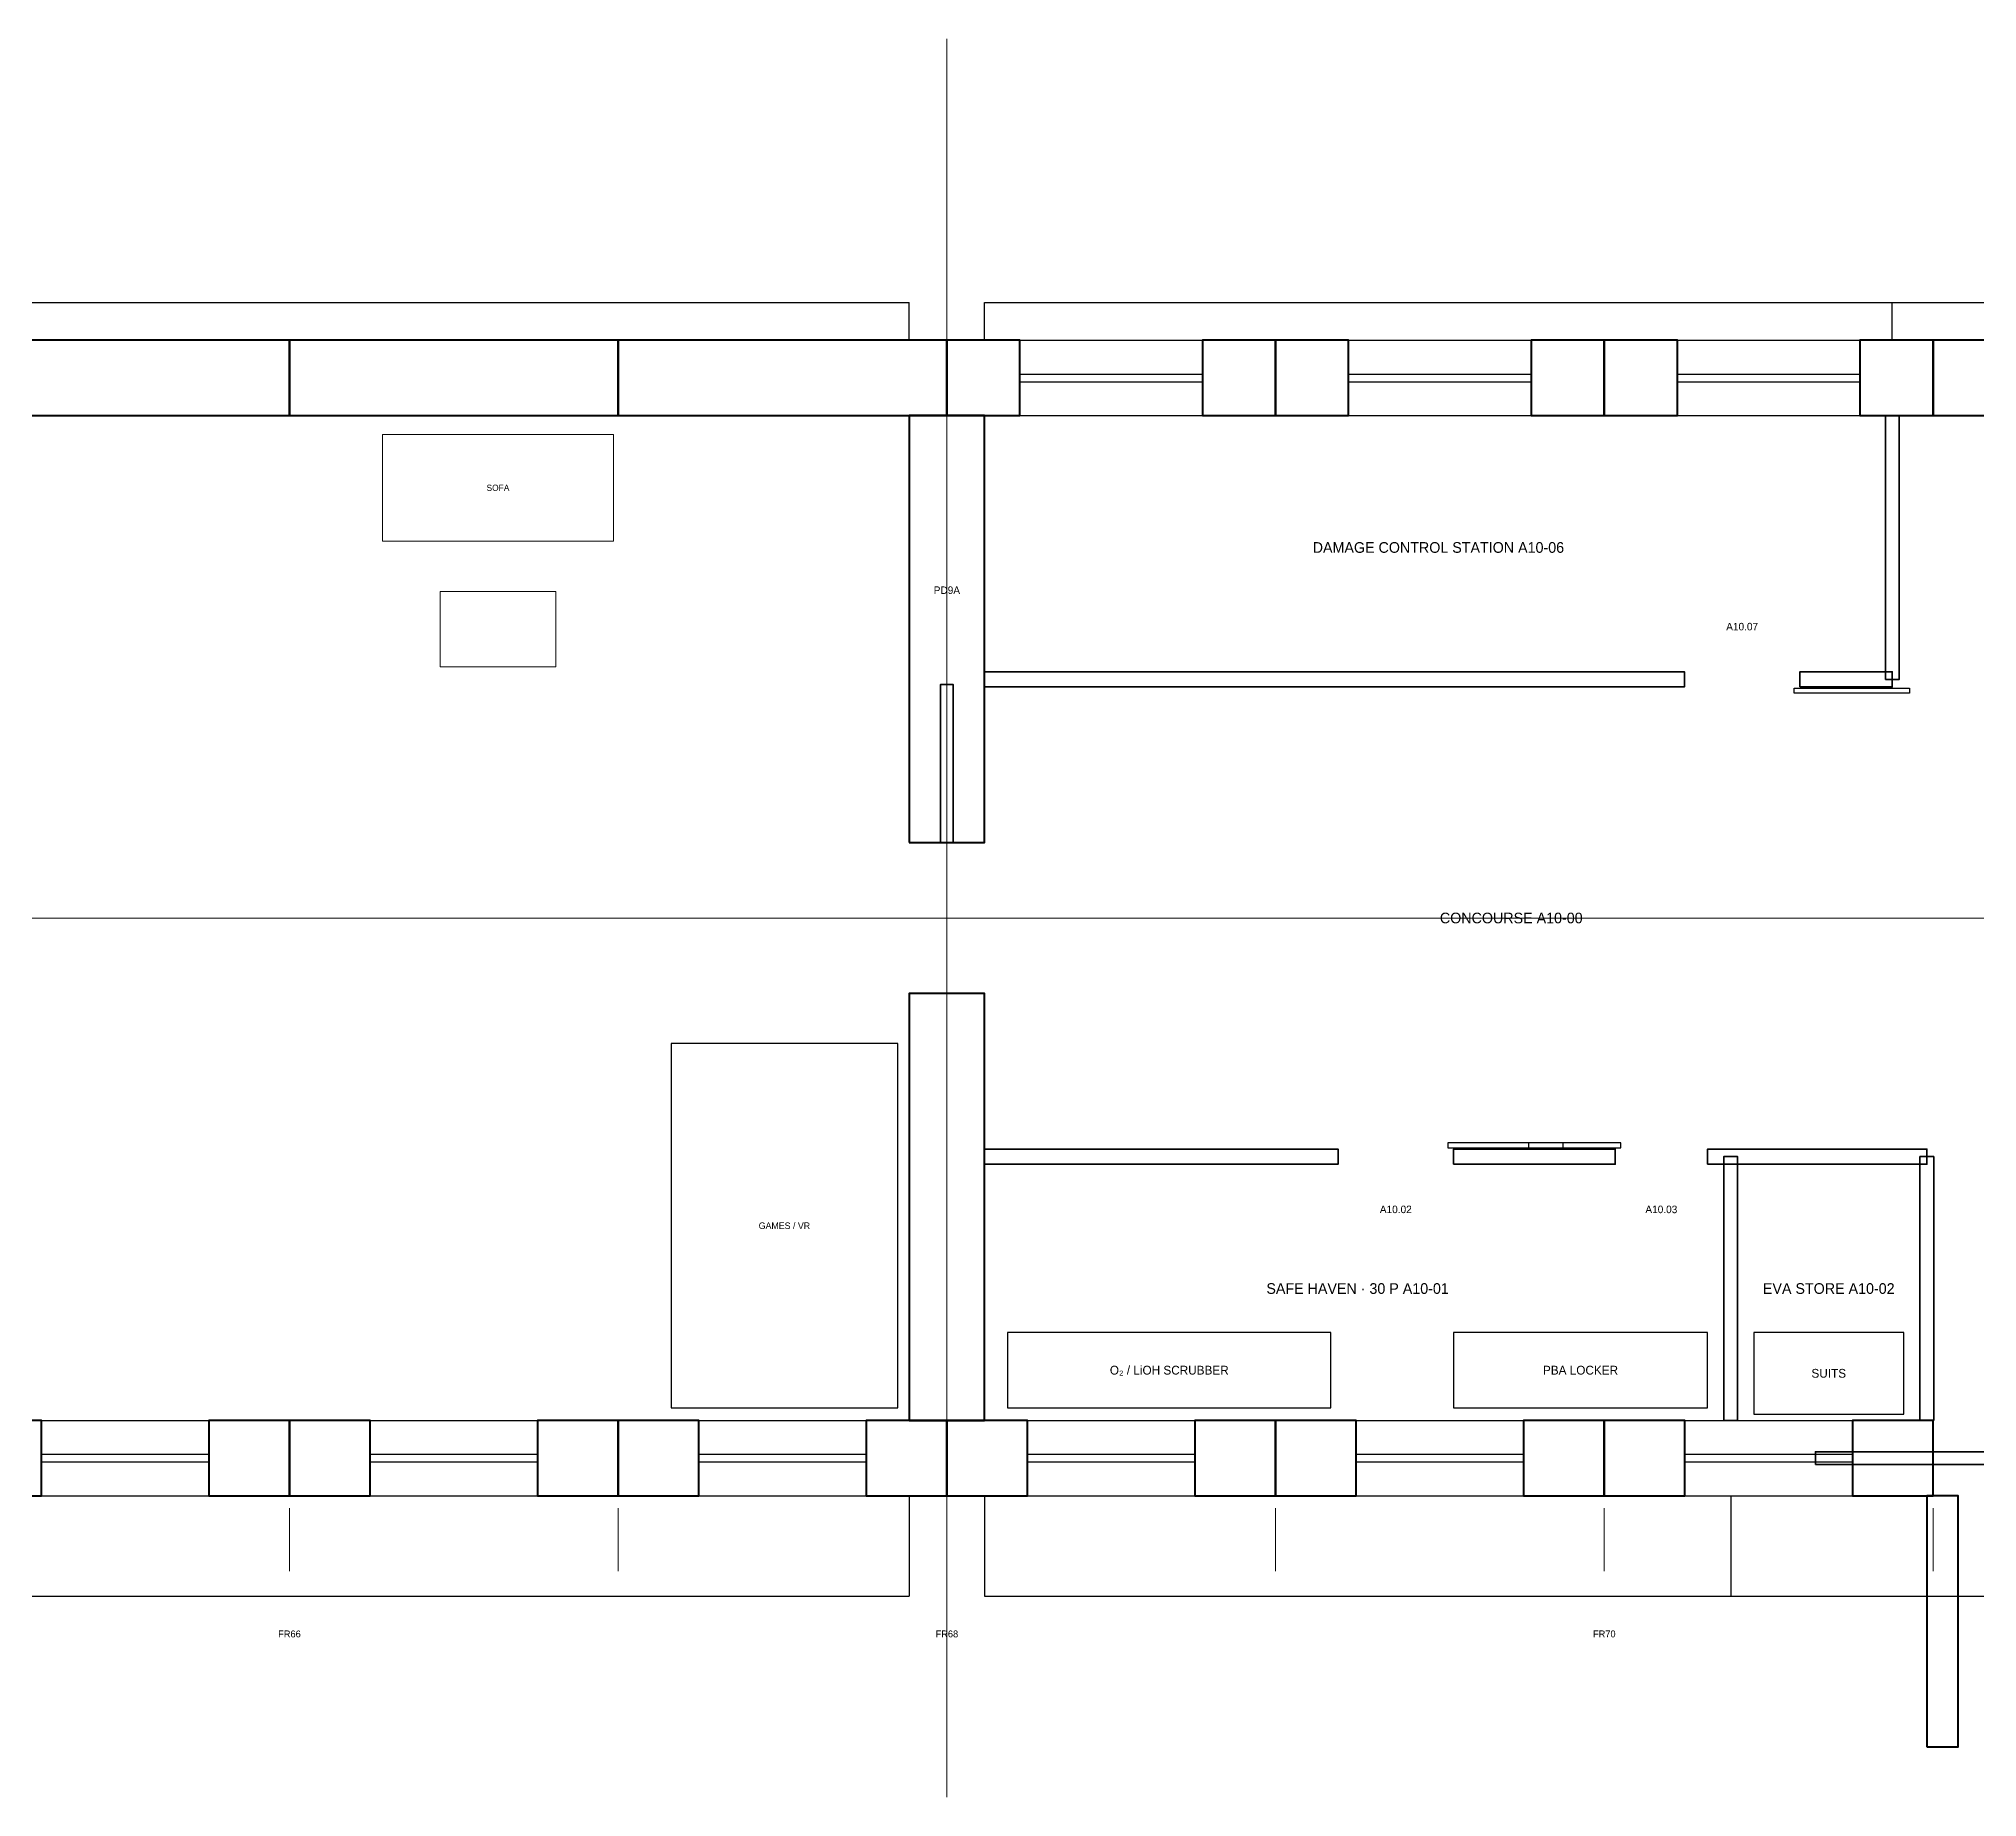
# Model space of a CAD drawing. Header units: millimetres. Extents: x 0 to 254927, y -7000 to 7000.
# Drawn here: x 183063 to 198502, y -7000 to 7000 of the extents above; entities that cross this region are included whole.
import ezdxf
from ezdxf.enums import TextEntityAlignment as Align

# ---------------------------------------------------------------- set-up
doc = ezdxf.new("R2010")
doc.units = ezdxf.units.MM
doc.linetypes.add('CENTER', pattern=[5.08, 3.175, -0.635, 0.635, -0.635])
doc.linetypes.add('DASHED', pattern=[1.524, 1.27, -0.254])
for name, color, linetype, lineweight in [('A-ANNO-DIMS', 2, 'CONTINUOUS', 18), ('A-ANNO-NOTE', 7, 'CONTINUOUS', 18), ('A-ANNO-TEXT', 7, 'CONTINUOUS', 25), ('A-CNTR', 9, 'CENTER', 13), ('A-DOOR', 3, 'CONTINUOUS', 25), ('A-DOOR-PRES', 1, 'CONTINUOUS', 35), ('A-EQPM', 30, 'CONTINUOUS', 25), ('A-FURN', 8, 'CONTINUOUS', 18), ('A-GLAZ', 5, 'CONTINUOUS', 25), ('A-GRID', 9, 'CENTER', 18), ('A-HIDN', 8, 'DASHED', 18), ('A-WALL', 7, 'CONTINUOUS', 35), ('A-WALL-BHD', 7, 'CONTINUOUS', 50), ('A-WALL-PRHU', 7, 'CONTINUOUS', 70)]:
    doc.layers.add(name, color=color, linetype=linetype, lineweight=lineweight)
doc.styles.add('OpenSansCondensed-Light', font='OpenSansCondensed-Light.ttf')
doc.dimstyles.new('EZDXF', dxfattribs={"dimtxt": 0.25, "dimasz": 0.175, "dimexe": 0.375, "dimexo": 0.125, "dimgap": 0.1, "dimtad": 1, "dimlfac": 100, "dimzin": 12, "dimdsep": 46, "dimtxsty": 'OpenSansCondensed-Light', "dimblk": 'ARCHTICK', "dimcen": 2.5, "dimazin": 3, "dimtfac": 0.5, "dimtmove": 2, "dimatfit": 3})

# ---------------------------------------------------------------- blocks, each defined once
blk = doc.blocks.new('_ARCHTICK')
at = {"color": 0, "linetype": 'BYBLOCK', "const_width": 0.15}
blk.add_lwpolyline([(-0.5, -0.5), (0.5, 0.5)], dxfattribs=at)

msp = doc.modelspace()

# ---------------------------------------------------------------- linework, layer by layer
at = {"layer": 'A-ANNO-DIMS'}
for p, q in [((185059.57146, -4700), (185059.57146, -5200)), ((187677.56534, -4700), (187677.56534, -5200)), ((190295.55922, -4700), (190295.55922, -5200)), ((190295.55922, -4700), (190295.55922, -5200)), ((192913.55309, -4700), (192913.55309, -5200)), ((195531.54697, -4700), (195531.54697, -5200)), ((198149.54085, -4700), (198149.54085, -5200))]:
    msp.add_line(p, q, dxfattribs=at)
at = {"layer": 'A-CNTR'}
msp.add_line((0, 0), (254927.41229, 0), dxfattribs=at)
at = {"layer": 'A-DOOR'}
for p, q in [((196169.82386, 1840), (196169.82386, 1960)), ((197089.36604, 1840), (197089.36604, 1960)), ((193411.19735, -1960), (193411.19735, -1840)), ((194330.73952, -1960), (194330.73952, -1840)), ((195618.09856, -1960), (195618.09856, -1840)), ((196353.7323, -1960), (196353.7323, -1840))]:
    msp.add_line(p, q, dxfattribs=at)
for points in [[(197043.38893, 1830), (197962.9311, 1830), (197962.9311, 1790), (197043.38893, 1790)], [(194284.76241, -1830), (195204.30458, -1830), (195204.30458, -1790), (194284.76241, -1790)], [(194928.44193, -1830), (195664.07567, -1830), (195664.07567, -1790), (194928.44193, -1790)]]:
    msp.add_lwpolyline(points, close=True, dxfattribs=at)
at = {"layer": 'A-DOOR-PRES'}
for p, q in [((189995.55922, 600), (190595.55922, 600)), ((189995.55922, -600), (190595.55922, -600))]:
    msp.add_line(p, q, dxfattribs=at)
for points in [[(190245.55922, 600), (190345.55922, 600), (190345.55922, 1860), (190245.55922, 1860)], [(197213.51184, -4350), (199613.51184, -4350), (199613.51184, -4250), (197213.51184, -4250)]]:
    msp.add_lwpolyline(points, close=True, dxfattribs=at)
at = {"layer": 'A-EQPM'}
for points in [[(188099.46326, -3900), (189903.605, -3900), (189903.605, -1000), (188099.46326, -1000)], [(190779.46765, -3900), (193354.18573, -3900), (193354.18573, -3300), (190779.46765, -3300)], [(194330.73952, -3900), (196353.7323, -3900), (196353.7323, -3300), (194330.73952, -3300)], [(196721.54917, -3950), (197916.95963, -3950), (197916.95963, -3300), (196721.54917, -3300)]]:
    msp.add_lwpolyline(points, close=True, dxfattribs=at)
at = {"layer": 'A-FURN'}
for points in [[(185800.60782, 3000), (187639.69217, 3000), (187639.69217, 3850), (185800.60782, 3850)], [(186260.37891, 2000), (187179.92108, 2000), (187179.92108, 2600), (186260.37891, 2600)]]:
    msp.add_lwpolyline(points, close=True, dxfattribs=at)
at = {"layer": 'A-GLAZ'}
for p, q in [((190877.28343, 4600), (192331.82888, 4600)), ((193495.27731, 4600), (194949.82276, 4600)), ((196113.27118, 4600), (197567.81664, 4600)), ((190877.28343, 4330), (192331.82888, 4330)), ((193495.27731, 4330), (194949.82276, 4330)), ((196113.27118, 4330), (197567.81664, 4330)), ((190877.28343, 4270), (192331.82888, 4270)), ((193495.27731, 4270), (194949.82276, 4270)), ((196113.27118, 4270), (197567.81664, 4270)), ((190877.28343, 4000), (192331.82888, 4000)), ((193495.27731, 4000), (194949.82276, 4000)), ((196113.27118, 4000), (197567.81664, 4000)), ((183083.90785, -4000), (184417.24119, -4000)), ((185701.90173, -4000), (187035.23507, -4000)), ((188319.89561, -4000), (189653.22894, -4000)), ((190937.88949, -4000), (192271.22282, -4000)), ((193555.88337, -4000), (194889.2167, -4000)), ((196173.87724, -4000), (197507.21058, -4000)), ((183083.90785, -4270), (184417.24119, -4270)), ((185701.90173, -4270), (187035.23507, -4270)), ((188319.89561, -4270), (189653.22894, -4270)), ((190937.88949, -4270), (192271.22282, -4270)), ((193555.88337, -4270), (194889.2167, -4270)), ((196173.87724, -4270), (197507.21058, -4270)), ((183083.90785, -4330), (184417.24119, -4330)), ((185701.90173, -4330), (187035.23507, -4330)), ((188319.89561, -4330), (189653.22894, -4330)), ((190937.88949, -4330), (192271.22282, -4330)), ((193555.88337, -4330), (194889.2167, -4330)), ((196173.87724, -4330), (197507.21058, -4330)), ((183083.90785, -4600), (184417.24119, -4600)), ((185701.90173, -4600), (187035.23507, -4600)), ((188319.89561, -4600), (189653.22894, -4600)), ((190937.88949, -4600), (192271.22282, -4600)), ((193555.88337, -4600), (194889.2167, -4600)), ((196173.87724, -4600), (197507.21058, -4600))]:
    msp.add_line(p, q, dxfattribs=at)
at = {"layer": 'A-GRID'}
msp.add_line((190295.55922, -7000), (190295.55922, 7000), dxfattribs=at)
msp.add_line((190295.55922, -7000), (190295.55922, 7000), dxfattribs=at)
at = {"layer": 'A-HIDN'}
msp.add_line((190295.55922, -600), (190295.55922, 600), dxfattribs=at)
at = {"layer": 'A-WALL'}
for points in [[(197769.82725, 1900), (197880.17231, 1900), (197880.17231, 4000), (197769.82725, 4000)], [(190595.55922, 1840), (196169.82386, 1840), (196169.82386, 1960), (190595.55922, 1960)], [(197089.36604, 1840), (197824.99978, 1840), (197824.99978, 1960), (197089.36604, 1960)], [(190595.55922, -1960), (193411.19735, -1960), (193411.19735, -1840), (190595.55922, -1840)], [(194330.73952, -1960), (195618.09856, -1960), (195618.09856, -1840), (194330.73952, -1840)], [(196353.7323, -1960), (198100.86806, -1960), (198100.86806, -1840), (196353.7323, -1840)], [(196482.4682, -4000), (196592.81326, -4000), (196592.81326, -1900), (196482.4682, -1900)], [(198045.69553, -4000), (198156.04059, -4000), (198156.04059, -1900), (198045.69553, -1900)]]:
    msp.add_lwpolyline(points, close=True, dxfattribs=at)
at = {"layer": 'A-WALL-BHD'}
for points in [[(189995.55922, 600), (190595.55922, 600), (190595.55922, 4000), (189995.55922, 4000)], [(189995.55922, -4000), (190595.55922, -4000), (190595.55922, -600), (189995.55922, -600)]]:
    msp.add_lwpolyline(points, close=True, dxfattribs=at)
at = {"layer": 'A-WALL-PRHU'}
for points in [[(182441.57758, 4000), (185059.57146, 4000), (185059.57146, 4600), (182441.57758, 4600)], [(185059.57146, 4000), (187677.56534, 4000), (187677.56534, 4600), (185059.57146, 4600)], [(187677.56534, 4000), (190295.55922, 4000), (190295.55922, 4600), (187677.56534, 4600)], [(190295.55922, 4000), (190877.28343, 4000), (190877.28343, 4600), (190295.55922, 4600)], [(192331.82888, 4000), (192913.55309, 4000), (192913.55309, 4600), (192331.82888, 4600)], [(192913.55309, 4000), (193495.27731, 4000), (193495.27731, 4600), (192913.55309, 4600)], [(194949.82276, 4000), (195531.54697, 4000), (195531.54697, 4600), (194949.82276, 4600)], [(195531.54697, 4000), (196113.27118, 4000), (196113.27118, 4600), (195531.54697, 4600)], [(197567.81664, 4000), (198149.54085, 4000), (198149.54085, 4600), (197567.81664, 4600)], [(198149.54085, 4000), (198731.26506, 4000), (198731.26506, 4600), (198149.54085, 4600)], [(182441.57758, -4600), (183083.90785, -4600), (183083.90785, -4000), (182441.57758, -4000)], [(184417.24119, -4600), (185059.57146, -4600), (185059.57146, -4000), (184417.24119, -4000)], [(185059.57146, -4600), (185701.90173, -4600), (185701.90173, -4000), (185059.57146, -4000)], [(187035.23507, -4600), (187677.56534, -4600), (187677.56534, -4000), (187035.23507, -4000)], [(187677.56534, -4600), (188319.89561, -4600), (188319.89561, -4000), (187677.56534, -4000)], [(189653.22894, -4600), (190295.55922, -4600), (190295.55922, -4000), (189653.22894, -4000)], [(190295.55922, -4600), (190937.88949, -4600), (190937.88949, -4000), (190295.55922, -4000)], [(192271.22282, -4600), (192913.55309, -4600), (192913.55309, -4000), (192271.22282, -4000)], [(192913.55309, -4600), (193555.88337, -4600), (193555.88337, -4000), (192913.55309, -4000)], [(194889.2167, -4600), (195531.54697, -4600), (195531.54697, -4000), (194889.2167, -4000)], [(195531.54697, -4600), (196173.87724, -4600), (196173.87724, -4000), (195531.54697, -4000)], [(197507.21058, -4600), (198149.54085, -4600), (198149.54085, -4000), (197507.21058, -4000)], [(198100.86806, -6600), (198350.86806, -6600), (198350.86806, -4600), (198100.86806, -4600)]]:
    msp.add_lwpolyline(points, close=True, dxfattribs=at)

# ---------------------------------------------------------------- texts
at = {"layer": 'A-ANNO-NOTE'}
for s, height, p in [('SOFA', 50, (186720.15, 3425)), ('GAMES / VR', 52.5, (189001.53413, -2450)), ('O₂ / LiOH SCRUBBER', 70, (192066.82669, -3600)), ('PBA LOCKER', 70, (195342.23591, -3600)), ('SUITS', 70, (197319.2544, -3625)), ('FR66', 55, (185059.57146, -5700)), ('FR68', 55, (190295.55922, -5700)), ('FR68', 55, (190295.55922, -5700)), ('FR70', 55, (195531.54697, -5700))]:
    msp.add_text(s, height=height, dxfattribs=at).set_placement(p, align=Align.MIDDLE_CENTER)
at = {"layer": 'A-ANNO-TEXT'}
for s, height, p in [('DAMAGE CONTROL STATION A10-06', 85, (194210.2795, 2950)), ('PD9A', 60, (190295.55922, 2610)), ('A10.07', 60, (196629.59495, 2320)), ('CONCOURSE A10-00', 85, (194790.51061, 0)), ('A10.02', 60, (193870.96843, -2320)), ('A10.03', 60, (195985.91543, -2320)), ('SAFE HAVEN · 30 P A10-01', 85, (193566.59997, -2950)), ('EVA STORE A10-02', 85, (197319.2544, -2950))]:
    msp.add_text(s, height=height, dxfattribs=at).set_placement(p, align=Align.MIDDLE_CENTER)

# ---------------------------------------------------------------- dimensions: what is measured, and where the dimension line sits
at = {"layer": 'A-ANNO-DIMS'}
for base, p1, p2 in [((169651.608191, 4900), (169651.608191, 4600), (189995.559215, 4600)), ((190595.55922, 4900), (190595.55922, 4600), (197825, 4600)), ((197825, 4900), (197825, 4600), (208768, 4600)), ((180283, -5400), (180283, -4600), (189995.55922, -4600)), ((190595.55922, -5400), (190595.55922, -4600), (196538, -4600)), ((196538, -5400), (196538, -4600), (198101, -4600)), ((198101, -5400), (198101, -4600), (203434, -4600))]:
    msp.add_linear_dim(base=base, p1=p1, p2=p2, dimstyle='EZDXF', dxfattribs=at).render()

doc.saveas('drawing.dxf')
